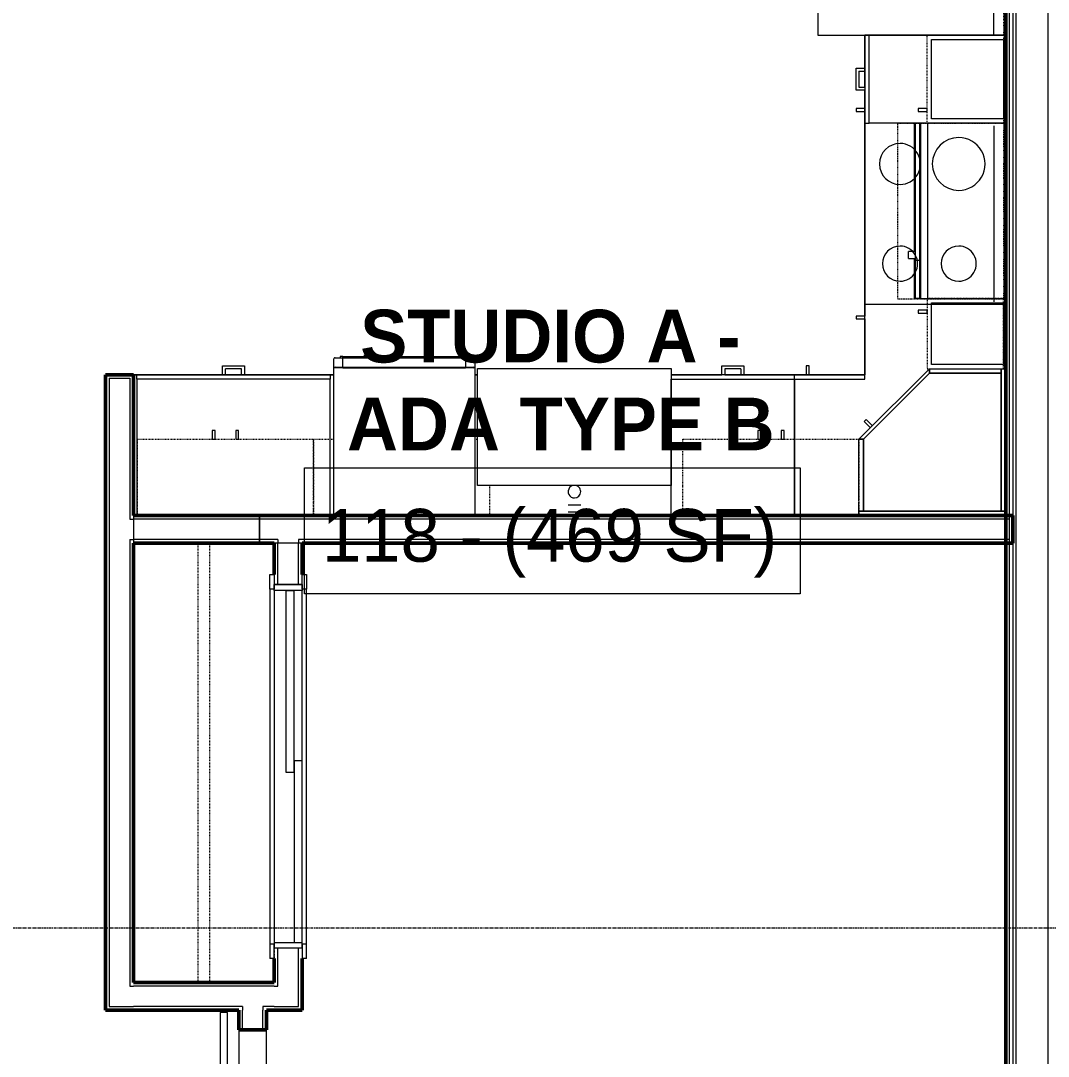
# Model space of a CAD drawing. Header units: inches. Extents: x -4218 to -1830, y 9767 to 12426.
# Drawn here: x -3107.7 to -2932.5, y 11825.4 to 12002 of the extents above; entities that cross this region are included whole.
import ezdxf

# ---------------------------------------------------------------- set-up
doc = ezdxf.new("R2010")
doc.units = ezdxf.units.IN
doc.header["$MEASUREMENT"] = 0
for name, pattern in [('Dash', [0.25, 0.125, -0.125]), ('Grid Line 1_2_', [0.875, 0.5, -0.125, 0.125, -0.125]), ('Overhead', [0.15625, 0.09375, -0.0625])]:
    doc.linetypes.add(name, pattern=pattern)
for name, color, linetype, lineweight in [('0-1', 7, 'Continuous', 5), ('0-2', 10, 'Continuous', 9), ('A-AREA-IDEN', 2, 'Continuous', 9), ('A-DOOR-1', 10, 'Continuous', 9), ('A-DOOR-3', 7, 'Continuous', 50), ('A-DOOR-FRAM-1', 10, 'Continuous', 9), ('A-WALL-1', 7, 'Continuous', 50), ('A-WALL-2', 250, 'Continuous', 13), ('A-WALL-3', 10, 'Continuous', 9), ('A-WALL-4', 252, 'Continuous', 9), ('A-WALL-5', 253, 'Continuous', 9), ('A-WALL-6', 254, 'Continuous', 9), ('A-WALL-7', 113, 'Continuous', 9), ('I-WALL-1', 7, 'Continuous', 50), ('P-SANR-FIXT-1', 10, 'Continuous', 9), ('P-SANR-FIXT-2', 252, 'Continuous', 9), ('Q-CASE', 31, 'Continuous', 9), ('Q-CASE-1', 252, 'Continuous', 9), ('Q-CASE-2', 10, 'Continuous', 9), ('Q-CASE-3', 253, 'Continuous', 9), ('Q-CASE-4', 252, 'Dash', 9), ('Q-CASE-5', 10, 'Dash', 9), ('Q-CASE-6', 254, 'Dash', 9), ('Q-CASE-7', 253, 'Dash', 9), ('Q-CASE-8', 254, 'Continuous', 9), ('Q-CASE-HDLN-1', 10, 'Dash', 9), ('Q-CASE-HDLN-2', 252, 'Dash', 9), ('Q-CASE-HDLN-3', 253, 'Dash', 9), ('Q-SPCQ-1', 10, 'Continuous', 9), ('Q-SPCQ-2', 91, 'Overhead', 9), ('S-GRID-1', 1, 'Grid Line 1_2_', 9)]:
    doc.layers.add(name, color=color, linetype=linetype, lineweight=lineweight)
doc.styles.add('Century Gothic', font='ufonts.com_century-gothic.ttf', dxfattribs={"height": 9})
doc.styles.add('Century Gothic_B', font='GOTHICB.TTF', dxfattribs={"height": 9})

# ---------------------------------------------------------------- blocks, each defined once
blk = doc.blocks.new('SLIDING - FLUSH - 5-0 x 6-8-V6-BACKGROUND - RCP - 1ST FLOOR')
at = {"layer": 'A-DOOR-1'}
for p, q in [((-32.75, 2.5), (-32.75, 3.25)), ((-30.25, 3.25), (-32.75, 3.25)), ((-32.75, 2.5), (-30.25, 2.5)), ((30.25, 3.25), (-30.25, 3.25)), ((-30.25, 3.25), (-30.25, 2.5)), ((30.25, 2.5), (30.25, 3.25)), ((30.25, 3.25), (32.75, 3.25)), ((32.75, 2.5), (30.25, 2.5)), ((32.75, 3.25), (32.75, 2.5)), ((30, 0.5), (-1, 0.5)), ((-1, 0.5), (-1, -0.88)), ((30, 0.5), (30, -0.88)), ((1, -0.88), (-30, -0.88)), ((-30, -0.88), (-30, -2.25)), ((-1, -0.88), (30, -0.88)), ((1, -0.88), (1, -2.25)), ((-32.75, -3), (-32.75, -2.25)), ((-30.25, -2.25), (-32.75, -2.25)), ((-32.75, -3), (-30.25, -3)), ((-30.25, -2.25), (-30.25, -3)), ((-30.25, -3), (30.25, -3)), ((-30, -2.25), (1, -2.25)), ((30.25, -2.25), (32.75, -2.25)), ((30.25, -3), (30.25, -2.25)), ((32.75, -3), (30.25, -3)), ((32.75, -2.25), (32.75, -3))]:
    blk.add_line(p, q, dxfattribs=at)
at = {"layer": 'A-DOOR-FRAM-1'}
for p, q in [((-31, -2.25), (-31, 2.5)), ((-30, 2.5), (-31, 2.5)), ((30, 2.5), (-30, 2.5)), ((-30, 2.5), (-30, -2.25)), ((30, -2.25), (30, 2.5)), ((30, 2.5), (31, 2.5)), ((31, 2.5), (31, -2.25)), ((-31, -2.25), (-30, -2.25)), ((1, -2.25), (30, -2.25)), ((31, -2.25), (30, -2.25))]:
    blk.add_line(p, q, dxfattribs=at)
blk = doc.blocks.new('BARN - FLUSH - 3-0 x 7-0 BARN DOOR-2961665-BACKGROUND - RCP - 1ST FLOOR')
at = {"layer": 'A-DOOR-1'}
for p, q in [((-57, 5.57), (-60, 5.57)), ((-60, 5.57), (-60, 4.95)), ((-57, 4.07), (-57, 5.82)), ((-57, 5.82), (-21, 5.82)), ((-21, 5.82), (-21, 4.07)), ((21, 5.57), (-21, 5.57)), ((21, 4.95), (21, 5.57)), ((-60, 4.95), (-60, 4.32)), ((-60, 4.32), (-57, 4.32)), ((-21, 4.07), (-57, 4.07)), ((-21, 4.32), (21, 4.32)), ((21, 4.32), (21, 4.95))]:
    blk.add_line(p, q, dxfattribs=at)
at = {"layer": 'A-DOOR-3'}
for p, q in [((-56, 6), (-56, 5.82)), ((-54.5, 6), (-56, 6)), ((-54.5, 5.82), (-54.5, 6)), ((-23.5, 6), (-23.5, 5.82)), ((-22, 6), (-23.5, 6)), ((-22, 5.82), (-22, 6))]:
    blk.add_line(p, q, dxfattribs=at)
blk = doc.blocks.new('Refrigerator_-_Side-by-Side_6047 - 36_ X 30_-345559-BACKGROUND - RCP - 1ST FLOOR')
at = {"layer": 'Q-SPCQ-1'}
for p, q in [((17.87, 14.42), (-17.88, 14.42)), ((-17.88, 14.42), (-17.88, -15.58)), ((17.87, -15.58), (17.87, 14.42)), ((-17.88, -15.58), (17.87, -15.58))]:
    blk.add_line(p, q, dxfattribs=at)
blk = doc.blocks.new('OD_CW_Closet - OD_CW_Closet-V19-BACKGROUND - RCP - 1ST FLOOR')
at = {"layer": 'Q-CASE-HDLN-1'}
for p, q in [((8.8, 0), (68.8, 0)), ((0.74, -11), (75.64, -11)), ((0.74, -13), (75.64, -13))]:
    blk.add_line(p, q, dxfattribs=at)
at = {"layer": 'Q-CASE-HDLN-2'}
for p, q in [((0.74, -24), (0.74, 0)), ((0.74, 0), (6.05, 0)), ((68.8, 0), (69.05, 0)), ((71.55, 0), (75.64, 0)), ((75.64, 0), (75.64, -24)), ((75.64, -24), (0.74, -24))]:
    blk.add_line(p, q, dxfattribs=at)
at = {"layer": 'Q-CASE-HDLN-3'}
for p, q in [((6.05, 0), (7.8, 0)), ((69.05, 0), (71.55, 0))]:
    blk.add_line(p, q, dxfattribs=at)
blk = doc.blocks.new('Range - 24_ x 30_-2320547-BACKGROUND - RCP - 1ST FLOOR')
at = {"layer": 'Q-SPCQ-1'}
blk.add_line((0, 22), (30, 22), dxfattribs=at)
for centre, radius, start, end in [((6.5, 16), 4.5, 360, 180), ((23.5, 16), 3, 360, 180), ((6.5, 16), 4.5, 180, 360), ((23.5, 16), 3, 180, 0), ((6.5, 6), 3.5, 360, 180), ((23.5, 6), 3, 360, 180), ((6.5, 6), 3.5, 180, 0), ((23.5, 6), 3, 180, 360)]:
    blk.add_arc(centre, radius, start, end, dxfattribs=at)
blk = doc.blocks.new('Base Cabinet 4 Drawer 254 - Base Cabinet 4 Drawer 254 21_-2556168-BACKGROUND - RCP - 1ST FLOOR')
at = {"layer": 'Q-CASE-2'}
for p, q in [((-9.76, -23.25), (-9.76, 0)), ((-9.76, 0), (11.24, 0)), ((11.24, 0), (11.24, -23.25)), ((-9.76, -23.25), (-9.76, -24)), ((11.24, -23.25), (-9.76, -23.25)), ((-9.76, -24), (11.24, -24)), ((-0.64, -24), (-1.14, -24)), ((-1.14, -25.5), (-1.14, -24)), ((-0.64, -25), (-0.64, -24)), ((2.11, -25), (2.11, -24)), ((2.11, -24), (2.61, -24)), ((2.61, -24), (2.61, -25.5)), ((11.24, -24), (11.24, -23.25)), ((2.61, -25.5), (-1.14, -25.5)), ((-0.64, -25), (2.11, -25))]:
    blk.add_line(p, q, dxfattribs=at)
blk = doc.blocks.new('308 - 308 x 27_-V20-BACKGROUND - RCP - 1ST FLOOR')
at = {"layer": 'Q-CASE'}
for p, q in [((-12, 15.38), (0, 27.38)), ((0, 26.63), (-11.25, 15.38)), ((0, 27.38), (0, 26.63)), ((-11.25, 15.38), (-12, 15.38))]:
    blk.add_line(p, q, dxfattribs=at)
at = {"layer": 'Q-CASE-1'}
for p, q in [((-11.25, 15.38), (0, 26.63)), ((0, 27.38), (12.25, 27.38)), ((0, 26.63), (0, 27.38)), ((0, 26.63), (12.25, 26.63)), ((12.25, 26.63), (0, 26.63)), ((12.25, 27.38), (12.25, 26.63)), ((12.25, 3.12), (12.25, 27.38)), ((12.25, 27.38), (12.62, 27.38)), ((12.25, 26.63), (12.25, 3.12)), ((-10.76, 18.73), (-11.11, 18.39)), ((-11.11, 18.39), (-10.05, 17.33)), ((-9.7, 17.67), (-10.76, 18.73)), ((-12, 15.38), (-11.25, 15.38)), ((-12, 4.72), (-12, 15.38)), ((-11.25, 4.65), (-11.25, 15.38)), ((-11.25, 15.38), (-11.25, 4.65)), ((-12, 3.12), (-12, 4.64)), ((-11.25, 3.12), (-11.25, 4.57)), ((-11.25, 4.57), (-11.25, 3.12)), ((-11.25, 3.12), (-12, 3.12)), ((-12, 2.75), (-12, 3.12)), ((-12, 3.12), (12.62, 3.12)), ((12.25, 3.12), (-11.25, 3.12)), ((12.62, 3.12), (12.25, 3.12))]:
    blk.add_line(p, q, dxfattribs=at)
at = {"layer": 'Q-CASE-3'}
for p, q in [((12.62, 27.38), (13, 27.38)), ((13, 27.38), (13, 3.12)), ((-12, 2.37), (-12, 2.75)), ((13, 3.12), (12.62, 3.12)), ((12.62, 3.12), (13, 3.12)), ((13, 3.12), (13, 2.37))]:
    blk.add_line(p, q, dxfattribs=at)
at = {"layer": 'Q-CASE-8'}
blk.add_line((13, 2.37), (-12, 2.37), dxfattribs=at)
blk = doc.blocks.new('300 Series Wall Hung Cabinet_301 - 12_ x 27_-2529027-BACKGROUND - RCP - 1ST FLOOR')
at = {"layer": 'Q-CASE-1'}
for p, q in [((-5.25, -12.44), (-5.25, -0.19)), ((5.25, -0.19), (5.25, -12.44)), ((5.25, -12.44), (-5.25, -12.44)), ((-3.51, -13.19), (-4, -13.19)), ((-4, -13.19), (-4, -14.69)), ((-3.51, -14.69), (-3.51, -13.19)), ((-4, -14.69), (-3.51, -14.69))]:
    blk.add_line(p, q, dxfattribs=at)
at = {"layer": 'Q-CASE-3'}
blk.add_line((-5.25, -0.19), (5.25, -0.19), dxfattribs=at)
at = {"layer": 'Q-CASE-4'}
for p, q in [((-6, -0.19), (-6, -13.19)), ((6, -13.19), (6, -0.19)), ((-6, -13.19), (6, -13.19))]:
    blk.add_line(p, q, dxfattribs=at)
at = {"layer": 'Q-CASE-7'}
blk.add_line((6, -0.19), (-6, -0.19), dxfattribs=at)
blk = doc.blocks.new('Base Cabinet 3 Drawer 230 - Base Cabinet 3 Drawer 230 33_-2609767-BACKGROUND - RCP - 1ST FLOOR')
at = {"layer": 'Q-CASE-2'}
for p, q in [((-1.14, 24), (-1.14, 25.5)), ((-1.14, 25.5), (2.61, 25.5)), ((2.11, 25), (-0.64, 25)), ((-0.64, 24), (-0.64, 25)), ((2.11, 24), (2.11, 25)), ((2.61, 25.5), (2.61, 24)), ((-15.76, 24), (17.24, 24)), ((-15.76, 23.25), (-15.76, 24)), ((17.24, 23.25), (-15.76, 23.25)), ((-15.76, 23.25), (-15.76, 0)), ((-1.14, 24), (-0.64, 24)), ((2.61, 24), (2.11, 24)), ((17.24, 24), (17.24, 23.25)), ((17.24, 0), (17.24, 23.25)), ((-15.76, 0), (17.24, 0))]:
    blk.add_line(p, q, dxfattribs=at)
blk = doc.blocks.new('30quot_MicrowaveVent_11166 - 70cm miele oven-V21-BACKGROUND - RCP - 1ST FLOOR')
at = {"layer": 'Q-CASE-1'}
for p, q in [((-14.2, -0.37), (-14.2, -13.23)), ((15.68, -13.23), (15.68, -0.37)), ((-14.2, -13.23), (-14.2, -14.49)), ((15.68, -13.23), (-14.2, -13.23)), ((15.68, -14.49), (15.68, -13.23)), ((-14.2, -14.49), (15.68, -14.49)), ((9.18, -14.61), (-14.2, -14.61)), ((-14.2, -14.61), (-14.2, -15.39)), ((-14.2, -15.39), (-14.2, -15.6)), ((-14.2, -15.39), (9.18, -15.39)), ((-14.2, -15.6), (7.69, -15.6)), ((7.69, -15.39), (7.69, -16.16)), ((8.88, -16.16), (8.88, -15.39)), ((8.88, -15.6), (15.68, -15.6)), ((9.18, -14.61), (9.18, -15.39)), ((15.68, -14.61), (9.18, -14.61)), ((9.18, -14.61), (9.18, -15.39)), ((9.18, -15.39), (15.68, -15.39)), ((15.68, -14.61), (15.68, -15.39)), ((15.68, -15.6), (15.68, -15.39)), ((7.69, -16.16), (7.69, -16.55)), ((7.69, -16.6), (8.88, -16.6)), ((8.88, -16.55), (8.88, -16.16))]:
    blk.add_line(p, q, dxfattribs=at)
at = {"layer": 'Q-CASE-3'}
for p, q in [((-14.2, 0), (-14.2, -0.37)), ((15.68, 0), (-14.2, 0)), ((15.68, -0.37), (15.68, 0))]:
    blk.add_line(p, q, dxfattribs=at)
blk = doc.blocks.new('Base Cabinet Corner 197 - Base Cabinet Corner 197-2565125-BACKGROUND - RCP - 1ST FLOOR')
at = {"layer": 'Q-CASE-2'}
for p, q in [((-23.26, 0), (12.74, 0)), ((-23.26, -36), (-23.26, 0)), ((12.74, 0), (12.74, -24)), ((0.74, -23.25), (0.74, -36)), ((12.74, -23.25), (0.74, -23.25)), ((0.74, -23.25), (0.74, -24)), ((0.74, -24), (0.74, -36)), ((12.74, -24), (0.74, -24)), ((10.73, -24), (10.24, -24)), ((10.24, -24), (10.24, -25.5)), ((10.73, -25.5), (10.73, -24)), ((10.24, -25.5), (10.73, -25.5)), ((2.23, -33.51), (0.73, -33.51)), ((0.73, -33.51), (0.73, -34)), ((2.23, -34), (2.23, -33.51)), ((0.73, -34), (2.23, -34)), ((0.74, -36), (-23.26, -36))]:
    blk.add_line(p, q, dxfattribs=at)
blk = doc.blocks.new('300 Series Wall Hung Cabinet_301 - 15_ x 27_-2759284-BACKGROUND - RCP - 1ST FLOOR')
at = {"layer": 'Q-CASE-1'}
for p, q in [((-5.01, 14.69), (-5.5, 14.69)), ((-5.5, 14.69), (-5.5, 13.19)), ((-5.01, 13.19), (-5.01, 14.69)), ((-6.75, 0.19), (-6.75, 12.44)), ((-6.75, 12.44), (6.75, 12.44)), ((-5.5, 13.19), (-5.01, 13.19)), ((6.75, 12.44), (6.75, 0.19))]:
    blk.add_line(p, q, dxfattribs=at)
at = {"layer": 'Q-CASE-3'}
blk.add_line((6.75, 0.19), (-6.75, 0.19), dxfattribs=at)
at = {"layer": 'Q-CASE-4'}
for p, q in [((-7.5, 0.19), (-7.5, 13.19)), ((-7.5, 13.19), (7.5, 13.19)), ((7.5, 1.81), (7.5, 0.19))]:
    blk.add_line(p, q, dxfattribs=at)
at = {"layer": 'Q-CASE-7'}
for p, q in [((7.5, 13.19), (7.5, 1.81)), ((7.5, 0.19), (-7.5, 0.19))]:
    blk.add_line(p, q, dxfattribs=at)
blk = doc.blocks.new('300 Series Wall Hung Cabinet_302 - 36_ X 9_-V58-BACKGROUND - RCP - 1ST FLOOR')
at = {"layer": 'Q-CASE-4'}
blk.add_line((-18, 0.19), (-18, 1.81), dxfattribs=at)
at = {"layer": 'Q-CASE-5'}
for p, q in [((17.75, 13.19), (18, 13.19)), ((18, 13.19), (18, 0.19)), ((18, 0.19), (-18, 0.19))]:
    blk.add_line(p, q, dxfattribs=at)
at = {"layer": 'Q-CASE-7'}
blk.add_line((-18, 1.81), (-18, 13.19), dxfattribs=at)
blk = doc.blocks.new('kitchen_faucet_14143 - kitchen_faucet_14143-V67-BACKGROUND - RCP - 1ST FLOOR')
at = {"layer": 'P-SANR-FIXT-2'}
for p, q in [((2.26, -1.08), (2.26, 1.08)), ((2.34, 1.08), (2.34, 1.05)), ((2.34, 1.05), (2.34, 0.77)), ((2.34, 0.77), (2.34, -1.08)), ((3.44, -1.08), (3.44, 1.08))]:
    blk.add_line(p, q, dxfattribs=at)
at = {"layer": 'P-SANR-FIXT-2', "flags": 128}
blk.add_lwpolyline([(-0.92, -0.6), (-0.96, -0.61), (-1, -0.63), (-1.04, -0.64)], dxfattribs=at)
at = {"layer": 'P-SANR-FIXT-2'}
for start, end in [(135, 164.2961), (90, 135), (0, 90), (330, 360), (195.7039, 330)]:
    blk.add_arc((0, 0), 1.08, start, end, dxfattribs=at)
blk = doc.blocks.new('Stainless Steel Farmhous Kitchen Sink - Stainless Steel Farmhous Kitchen Sink-2443921-BACKGROUND - RCP - 1ST FLOOR')
at = {"layer": 'P-SANR-FIXT-1'}
for p, q in [((-33, -22.2), (-33, -2.25)), ((-33, -2.25), (0, -2.25)), ((0, -2.25), (0, -22.2)), ((0, -22.2), (-33, -22.2))]:
    blk.add_line(p, q, dxfattribs=at)
blk = doc.blocks.new('300 Series Wall Hung Cabinet_302 - 30_ X 27_-V68-BACKGROUND - RCP - 1ST FLOOR')
at = {"layer": 'Q-CASE-1'}
for p, q in [((-1.76, 16.87), (-2.25, 16.87)), ((-2.25, 16.87), (-2.25, 15.38)), ((-1.76, 15.38), (-1.76, 16.87)), ((2.24, 16.87), (1.75, 16.87)), ((1.75, 16.87), (1.75, 15.38)), ((2.24, 15.38), (2.24, 16.87)), ((-2.25, 15.38), (-1.76, 15.38)), ((1.75, 15.38), (2.24, 15.38))]:
    blk.add_line(p, q, dxfattribs=at)
at = {"layer": 'Q-CASE-4'}
for p, q in [((-15, 9.98), (-15, 15.38)), ((-15, 15.38), (15, 15.38)), ((15, 15.38), (15, 4.72)), ((-15, 7.39), (-15, 9.96)), ((-15, 2.75), (-15, 7.36)), ((15, 4.64), (15, 2.75))]:
    blk.add_line(p, q, dxfattribs=at)
at = {"layer": 'Q-CASE-6'}
blk.add_line((15, 2.37), (-15, 2.37), dxfattribs=at)
at = {"layer": 'Q-CASE-7'}
for p, q in [((-15, 2.37), (-15, 2.75)), ((15, 2.75), (15, 2.37))]:
    blk.add_line(p, q, dxfattribs=at)
blk = doc.blocks.new('300 Series Wall Hung Cabinet_302 - 30_ X 27_-V59-BACKGROUND - RCP - 1ST FLOOR')
at = {"layer": 'Q-CASE-4'}
for p, q in [((-15, 5.13), (-15, 15.38)), ((-15, 15.38), (-11.52, 15.38)), ((12.48, 15.38), (13, 15.38)), ((15, 7.47), (15, 2.75)), ((-15, 2.75), (-15, 5.08))]:
    blk.add_line(p, q, dxfattribs=at)
at = {"layer": 'Q-CASE-6'}
for p, q in [((-11.52, 2.37), (-15, 2.37)), ((15, 2.37), (12.48, 2.37))]:
    blk.add_line(p, q, dxfattribs=at)
at = {"layer": 'Q-CASE-7'}
for p, q in [((-15, 2.37), (-15, 2.75)), ((15, 2.75), (15, 2.37))]:
    blk.add_line(p, q, dxfattribs=at)
blk = doc.blocks.new('300 Series Wall Hung Cabinet_302 - 30_ X 27_-V60-BACKGROUND - RCP - 1ST FLOOR')
at = {"layer": 'Q-CASE-1'}
for p, q in [((-1.76, 16.87), (-2.25, 16.87)), ((-2.25, 16.87), (-2.25, 15.38)), ((-1.76, 15.38), (-1.76, 16.87)), ((2.24, 16.87), (1.75, 16.87)), ((1.75, 16.87), (1.75, 15.38)), ((2.24, 15.38), (2.24, 16.87)), ((-2.25, 15.38), (-1.76, 15.38)), ((1.75, 15.38), (2.24, 15.38))]:
    blk.add_line(p, q, dxfattribs=at)
at = {"layer": 'Q-CASE-4'}
for p, q in [((-15, 2.75), (-15, 15.38)), ((-15, 15.38), (15, 15.38)), ((15, 15.38), (15, 5.13)), ((15, 5.08), (15, 2.75))]:
    blk.add_line(p, q, dxfattribs=at)
at = {"layer": 'Q-CASE-6'}
blk.add_line((15, 2.37), (-15, 2.37), dxfattribs=at)
at = {"layer": 'Q-CASE-7'}
for p, q in [((-15, 2.44), (-15, 2.75)), ((-15, 2.38), (-15, 2.44)), ((15, 2.75), (15, 2.37))]:
    blk.add_line(p, q, dxfattribs=at)
blk = doc.blocks.new('Single Door 1 Drawer 211 - 211 Base Cabinet Single Door1 Drawer 15_-2709718-BACKGROUND - RCP - 1ST FLOOR')
at = {"layer": 'Q-CASE-2'}
for p, q in [((-11.26, -23.25), (-11.26, 0)), ((-11.26, 0), (3.74, 0)), ((3.74, 0), (3.74, -23.25)), ((-11.26, -23.25), (-11.26, -24)), ((3.74, -23.25), (-11.26, -23.25)), ((-11.26, -24), (3.74, -24)), ((-5.14, -24), (-5.64, -24)), ((-5.64, -25.5), (-5.64, -24)), ((-5.14, -25), (-5.14, -24)), ((-2.39, -25), (-2.39, -24)), ((-2.39, -24), (-1.89, -24)), ((-1.89, -24), (-1.89, -25.5)), ((1.73, -24), (1.24, -24)), ((1.24, -24), (1.24, -25.5)), ((1.73, -25.5), (1.73, -24)), ((3.74, -24), (3.74, -23.25)), ((-1.89, -25.5), (-5.64, -25.5)), ((-5.14, -25), (-2.39, -25)), ((1.24, -25.5), (1.73, -25.5))]:
    blk.add_line(p, q, dxfattribs=at)
blk = doc.blocks.new('Range_Hood_386 - 30_ Wide-V93-BACKGROUND - RCP - 1ST FLOOR')
at = {"layer": 'Q-SPCQ-2'}
for p, q in [((-15, -6), (-15, 12)), ((-15, 12), (15, 12)), ((15, 12), (15, -6)), ((15, -6), (-15, -6))]:
    blk.add_line(p, q, dxfattribs=at)
blk = doc.blocks.new('CTR - 1st Phase - Unit Layouts_rvt-1-BACKGROUND - RCP - 1ST FLOOR')
at = {"layer": 'A-WALL-1'}
for p, q in [((-3093.24, 11833.21), (-3093.24, 11941.61)), ((-3093.24, 11941.61), (-3092.61, 11941.61)), ((-3092.61, 11941.61), (-3089.11, 11941.61)), ((-3089.11, 11941.61), (-3088.49, 11941.61)), ((-3088.49, 11941.61), (-3088.49, 11917.61)), ((-3088.49, 11917.61), (-2938.55, 11917.61)), ((-2938.55, 11917.61), (-2938.55, 11916.99)), ((-2938.55, 11916.99), (-2938.55, 11913.49)), ((-3064.49, 11912.86), (-3088.49, 11912.86)), ((-3088.49, 11912.86), (-3088.49, 11837.96)), ((-3064.49, 11907.55), (-3064.49, 11912.86)), ((-3059.74, 11912.86), (-3059.74, 11907.55)), ((-2938.55, 11912.86), (-3059.74, 11912.86)), ((-2938.55, 11913.49), (-2938.55, 11912.86)), ((-3064.49, 11837.96), (-3064.49, 11842.05)), ((-3059.74, 11842.05), (-3059.74, 11833.21)), ((-3088.49, 11837.96), (-3064.49, 11837.96)), ((-3092.61, 11833.21), (-3093.24, 11833.21)), ((-3088.49, 11833.21), (-3092.61, 11833.21)), ((-3070.52, 11833.21), (-3088.49, 11833.21)), ((-3070.52, 11829.86), (-3070.52, 11833.21)), ((-3065.77, 11833.21), (-3065.77, 11829.86)), ((-3064.49, 11833.21), (-3065.77, 11833.21)), ((-3060.36, 11833.21), (-3064.49, 11833.21)), ((-3059.74, 11833.21), (-3060.36, 11833.21)), ((-3065.77, 11829.86), (-3070.52, 11829.86))]:
    blk.add_line(p, q, dxfattribs=at)
at = {"layer": 'A-WALL-2'}
for p, q in [((-3092.61, 11940.99), (-3092.61, 11833.83)), ((-3092.61, 11940.99), (-3089.11, 11940.99)), ((-3089.11, 11940.99), (-3089.11, 11916.99)), ((-3089.11, 11916.99), (-3088.49, 11916.99)), ((-2939.17, 11916.99), (-3088.49, 11916.99)), ((-2939.17, 11916.99), (-2939.17, 11913.49)), ((-3089.11, 11913.49), (-3088.49, 11913.49)), ((-3089.11, 11913.49), (-3089.11, 11837.33)), ((-3063.86, 11913.49), (-3088.49, 11913.49)), ((-3063.86, 11913.49), (-3063.86, 11912.86)), ((-3063.86, 11905.8), (-3063.86, 11912.86)), ((-3060.36, 11913.49), (-3060.36, 11912.86)), ((-2939.17, 11913.49), (-3060.36, 11913.49)), ((-3060.36, 11905.8), (-3060.36, 11912.86)), ((-3063.86, 11837.33), (-3063.86, 11843.8)), ((-3060.36, 11833.83), (-3060.36, 11843.8)), ((-3089.11, 11837.33), (-3088.49, 11837.33)), ((-3064.49, 11837.33), (-3088.49, 11837.33)), ((-3064.49, 11837.33), (-3063.86, 11837.33)), ((-3092.61, 11833.83), (-3089.11, 11833.83)), ((-3089.11, 11833.83), (-3088.49, 11833.83)), ((-3069.9, 11833.83), (-3088.49, 11833.83)), ((-3069.9, 11833.83), (-3069.9, 11833.21)), ((-3069.9, 11829.86), (-3069.9, 11833.21)), ((-3066.4, 11833.83), (-3066.4, 11833.21)), ((-3064.49, 11833.83), (-3066.4, 11833.83)), ((-3066.4, 11829.86), (-3066.4, 11833.21)), ((-3064.49, 11833.83), (-3063.86, 11833.83)), ((-3063.86, 11833.83), (-3060.36, 11833.83))]:
    blk.add_line(p, q, dxfattribs=at)
at = {"layer": 'A-WALL-3'}
for p, q in [((-3070.52, 11829.86), (-3070.52, 11793.86)), ((-3065.77, 11794.49), (-3065.77, 11829.86))]:
    blk.add_line(p, q, dxfattribs=at)
at = {"layer": 'A-WALL-4'}
for p, q in [((-3067, 11912.86), (-3067, 11917.61)), ((-3067, 11917.61), (-3067, 11912.86)), ((-3067, 11912.86), (-3088.49, 11912.86)), ((-3064.49, 11912.86), (-3067, 11912.86)), ((-2939.77, 11912.86), (-3059.74, 11912.86)), ((-3070.52, 11829.86), (-3065.77, 11829.86))]:
    blk.add_line(p, q, dxfattribs=at)
at = {"layer": 'A-WALL-5'}
for p, q in [((-3088.49, 11917.61), (-3088.49, 11912.86)), ((-2939.77, 11917.61), (-2938.55, 11917.61)), ((-2938.55, 11912.86), (-2938.55, 11917.61)), ((-3059.74, 11912.86), (-3064.49, 11912.86)), ((-2938.55, 11912.86), (-2939.77, 11912.86)), ((-3059.74, 11905.8), (-3064.49, 11905.8)), ((-3059.74, 11843.8), (-3064.49, 11843.8))]:
    blk.add_line(p, q, dxfattribs=at)
at = {"layer": 'A-WALL-6'}
for p, q in [((-3088.49, 11917.61), (-3067, 11917.61)), ((-3067, 11917.61), (-3054.31, 11917.61)), ((-3030.31, 11917.61), (-2964.8, 11917.61)), ((-2964.8, 11917.61), (-2939.8, 11917.61))]:
    blk.add_line(p, q, dxfattribs=at)
at = {"layer": 'A-WALL-7'}
for p, q in [((-2941.8, 11999.5), (-2963.8, 11999.5)), ((-2963.8, 11999.5), (-2963.8, 11993.87)), ((-2963.8, 11993.87), (-2963.8, 11999.5)), ((-2939.8, 11999.5), (-2941.8, 11999.5)), ((-2941.8, 11999.5), (-2939.8, 11999.5)), ((-2939.8, 11917.61), (-2939.8, 11999.5)), ((-2939.8, 11999.5), (-2939.8, 11917.61)), ((-2963.8, 11993.87), (-2963.8, 11993.37)), ((-2963.8, 11993.37), (-2963.8, 11990.62)), ((-2963.8, 11990.62), (-2963.8, 11993.37)), ((-2963.8, 11990.62), (-2963.8, 11990.12)), ((-2963.8, 11990.12), (-2963.8, 11987)), ((-2963.8, 11987), (-2963.8, 11990.12)), ((-2963.8, 11987), (-2963.8, 11986.51)), ((-2963.8, 11986.51), (-2963.8, 11951.61)), ((-2963.8, 11951.61), (-2963.8, 11986.51)), ((-2963.8, 11951.13), (-2963.8, 11941.61)), ((-2963.8, 11941.61), (-2963.8, 11951.13)), ((-3087.8, 11941.61), (-3088.49, 11941.61)), ((-3088.49, 11941.61), (-3088.49, 11941.11)), ((-3088.49, 11941.11), (-3088.49, 11941.61)), ((-3088.49, 11941.61), (-3087.8, 11941.61)), ((-3088.49, 11941.11), (-3088.49, 11917.61)), ((-3088.49, 11917.61), (-3088.49, 11941.11)), ((-3073.3, 11941.61), (-3087.8, 11941.61)), ((-3087.8, 11941.61), (-3073.3, 11941.61)), ((-3072.8, 11941.61), (-3073.3, 11941.61)), ((-3070.05, 11941.61), (-3072.8, 11941.61)), ((-3072.8, 11941.61), (-3070.05, 11941.61)), ((-3069.55, 11941.61), (-3070.05, 11941.61)), ((-3054.31, 11941.61), (-3069.55, 11941.61)), ((-3069.55, 11941.61), (-3054.31, 11941.61)), ((-3029.8, 11941.61), (-3030.31, 11941.61)), ((-3030.31, 11941.61), (-3029.8, 11941.61)), ((-2988.17, 11941.61), (-2996.8, 11941.61)), ((-2996.8, 11941.61), (-2988.17, 11941.61)), ((-2987.67, 11941.61), (-2988.17, 11941.61)), ((-2984.92, 11941.61), (-2987.67, 11941.61)), ((-2987.67, 11941.61), (-2984.92, 11941.61)), ((-2984.42, 11941.61), (-2984.92, 11941.61)), ((-2973.79, 11941.61), (-2984.42, 11941.61)), ((-2984.42, 11941.61), (-2973.79, 11941.61)), ((-2973.3, 11941.61), (-2973.79, 11941.61)), ((-2963.8, 11941.61), (-2973.3, 11941.61)), ((-2973.3, 11941.61), (-2963.8, 11941.61)), ((-3088.49, 11917.61), (-3054.31, 11917.61)), ((-3054.31, 11917.61), (-3088.49, 11917.61)), ((-3030.31, 11917.61), (-2939.8, 11917.61)), ((-2939.8, 11917.61), (-3030.31, 11917.61))]:
    blk.add_line(p, q, dxfattribs=at)
at = {"layer": 'Q-SPCQ-1'}
for p, q in [((-3054.12, 11944.49), (-3030.51, 11944.49)), ((-3053.22, 11944.74), (-3053.22, 11944.49)), ((-3052.78, 11944.74), (-3053.22, 11944.74)), ((-3052.78, 11942.74), (-3052.78, 11944.74)), ((-3052.78, 11944.74), (-3031.85, 11944.74)), ((-3049.07, 11944.74), (-3049.07, 11944.99)), ((-3049.07, 11944.99), (-3047.94, 11944.99)), ((-3047.94, 11944.74), (-3049.07, 11944.74)), ((-3047.94, 11944.99), (-3047.94, 11944.74)), ((-3031.85, 11944.74), (-3031.85, 11942.74)), ((-3031.41, 11944.74), (-3031.85, 11944.74)), ((-3031.41, 11944.74), (-3031.41, 11944.49)), ((-3054.31, 11942.86), (-3054.31, 11944.29)), ((-3030.31, 11942.86), (-3054.31, 11942.86)), ((-3054.31, 11942.67), (-3054.31, 11942.86)), ((-3054.12, 11942.86), (-3030.51, 11942.86)), ((-3031.85, 11942.74), (-3052.78, 11942.74)), ((-3030.31, 11944.29), (-3030.31, 11942.86)), ((-3030.31, 11942.86), (-3030.31, 11942.67)), ((-3054.31, 11917.61), (-3054.31, 11942.67)), ((-3030.31, 11942.67), (-3030.31, 11917.61)), ((-3030.31, 11917.61), (-3054.31, 11917.61))]:
    blk.add_line(p, q, dxfattribs=at)
for centre, start, end in [((-3054.12, 11944.29), 90, 180), ((-3054.12, 11944.29), 90, 120), ((-3030.51, 11944.29), 0, 90), ((-3054.12, 11944.29), 150, 180), ((-3054.12, 11942.67), 90, 180), ((-3030.51, 11942.67), 0, 90)]:
    blk.add_arc(centre, 0.197, start, end, dxfattribs=at)
at = {"layer": '0-2'}
for name, p, rotation in [('Refrigerator_-_Side-by-Side_6047 - 36_ X 30_-345559-BACKGROUND - RCP - 1ST FLOOR', (-2956.22, 12017.37), 270.0000000000142), ('300 Series Wall Hung Cabinet_302 - 36_ X 9_-V58-BACKGROUND - RCP - 1ST FLOOR', (-2939.99, 12017.5), 89.99999999999514), ('Single Door 1 Drawer 211 - 211 Base Cabinet Single Door1 Drawer 15_-2709718-BACKGROUND - RCP - 1ST FLOOR', (-2939.8, 11988.23), 269.9999999999919), ('300 Series Wall Hung Cabinet_301 - 15_ x 27_-2759284-BACKGROUND - RCP - 1ST FLOOR', (-2939.99, 11992), 89.99999999999514), ('Range - 24_ x 30_-2320547-BACKGROUND - RCP - 1ST FLOOR', (-2963.8, 11984.05), 270.0000000000095), ('Range_Hood_386 - 30_ Wide-V93-BACKGROUND - RCP - 1ST FLOOR', (-2952.17, 11969.5), 270.000000000001), ('30quot_MicrowaveVent_11166 - 70cm miele oven-V21-BACKGROUND - RCP - 1ST FLOOR', (-2939.8, 11970.29), 269.9999999999971), ('Base Cabinet Corner 197 - Base Cabinet Corner 197-2565125-BACKGROUND - RCP - 1ST FLOOR', (-2963.06, 11917.61), 180), ('300 Series Wall Hung Cabinet_301 - 12_ x 27_-2529027-BACKGROUND - RCP - 1ST FLOOR', (-2939.99, 11948.61), 269.9999999999951), ('Base Cabinet 4 Drawer 254 - Base Cabinet 4 Drawer 254 21_-2556168-BACKGROUND - RCP - 1ST FLOOR', (-2985.56, 11917.61), 180), ('Stainless Steel Farmhous Kitchen Sink - Stainless Steel Farmhous Kitchen Sink-2443921-BACKGROUND - RCP - 1ST FLOOR', (-3029.8, 11920.47), 180), ('kitchen_faucet_14143 - kitchen_faucet_14143-V67-BACKGROUND - RCP - 1ST FLOOR', (-3013.3, 11921.67), 270.000000000005), ('OD_CW_Closet - OD_CW_Closet-V19-BACKGROUND - RCP - 1ST FLOOR', (-3064.49, 11913.6), 269.9999999999908), ('SLIDING - FLUSH - 5-0 x 6-8-V6-BACKGROUND - RCP - 1ST FLOOR', (-3061.99, 11874.8), 89.99999999997253), ('BARN - FLUSH - 3-0 x 7-0 BARN DOOR-2961665-BACKGROUND - RCP - 1ST FLOOR', (-3068.15, 11811.86), 89.9999999999788)]:
    blk.add_blockref(name, p, dxfattribs=dict(at, rotation=rotation))
for name, p in [('Base Cabinet 3 Drawer 230 - Base Cabinet 3 Drawer 230 33_-2609767-BACKGROUND - RCP - 1ST FLOOR', (-3072.16, 11917.61)), ('308 - 308 x 27_-V20-BACKGROUND - RCP - 1ST FLOOR', (-2952.8, 11915.24)), ('300 Series Wall Hung Cabinet_302 - 30_ X 27_-V60-BACKGROUND - RCP - 1ST FLOOR', (-3072.8, 11915.24)), ('300 Series Wall Hung Cabinet_302 - 30_ X 27_-V68-BACKGROUND - RCP - 1ST FLOOR', (-2979.8, 11915.24)), ('300 Series Wall Hung Cabinet_302 - 30_ X 27_-V59-BACKGROUND - RCP - 1ST FLOOR', (-3042.8, 11915.24))]:
    blk.add_blockref(name, p, dxfattribs=at)
blk = doc.blocks.new('CTR - 1st Phase - Common Walls_rvt-1-BACKGROUND - RCP - 1ST FLOOR')
at = {"layer": 'A-WALL-2'}
for p, q in [((-2939.15, 11725.36), (-2939.15, 12080.69)), ((-2938.52, 11725.36), (-2938.52, 12080.69)), ((-2938.02, 11725.36), (-2938.02, 12080.69)), ((-2932.52, 11725.36), (-2932.52, 12080.69))]:
    blk.add_line(p, q, dxfattribs=at)
at = {"layer": 'I-WALL-1'}
blk.add_line((-2939.77, 11725.36), (-2939.77, 12080.69), dxfattribs=at)

msp = doc.modelspace()

# ---------------------------------------------------------------- linework, layer by layer
at = {"layer": 'A-AREA-IDEN', "flags": 128}
msp.add_lwpolyline([(-3059.33, 11925.72), (-2974.83, 11925.72), (-2974.83, 11904.22), (-3059.33, 11904.22)], close=True, dxfattribs=at)
at = {"layer": 'S-GRID-1'}
msp.add_line((-1830.2, 11847.19), (-4168.71, 11847.19), dxfattribs=at)

# ---------------------------------------------------------------- block references
at = {"layer": '0-1'}
for name in ['CTR - 1st Phase - Unit Layouts_rvt-1-BACKGROUND - RCP - 1ST FLOOR', 'CTR - 1st Phase - Common Walls_rvt-1-BACKGROUND - RCP - 1ST FLOOR']:
    msp.add_blockref(name, (0, 0), dxfattribs=at)

# ---------------------------------------------------------------- texts
at = {"layer": 'A-AREA-IDEN', "char_height": 9, "attachment_point": 1}
for s, insert, width, style in [('STUDIO A -', (-3049.82, 11952.69), 79.083, 'Century Gothic_B'), ('ADA TYPE B', (-3052.07, 11937.69), 84.537, 'Century Gothic_B'), ('118 - (469 SF)', (-3056.33, 11918.72), 94.839, 'Century Gothic')]:
    msp.add_mtext(s, dxfattribs=dict(at, insert=insert, width=width, style=style))

doc.saveas('drawing.dxf')
